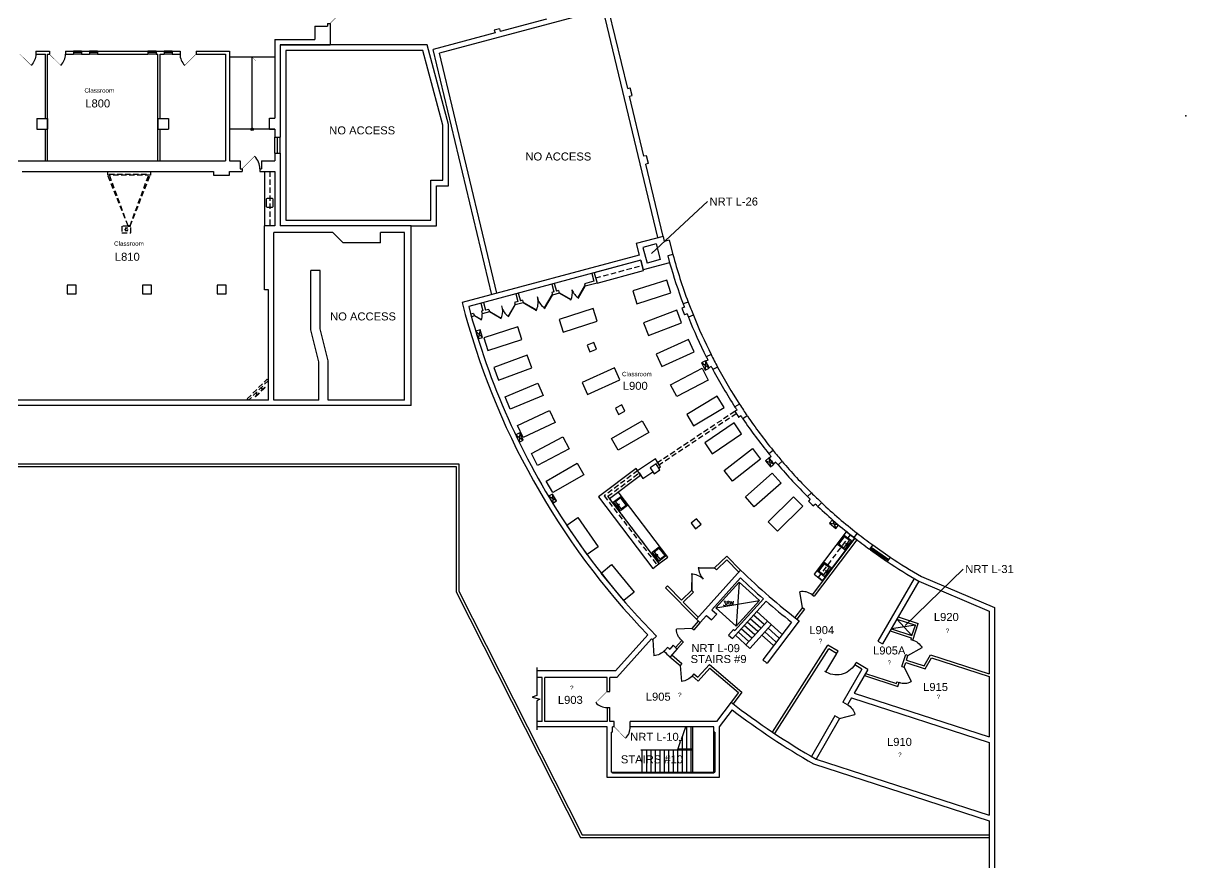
# Model space of a CAD drawing. Extents: x 1029 to 5193, y 49 to 3217.
# Drawn here: x 2579 to 5193, y 49 to 1948 of the extents above; entities that cross this region are included whole.
import ezdxf

# ---------------------------------------------------------------- set-up
doc = ezdxf.new("R2010")
doc.units = 0
doc.header["$LTSCALE"] = 96
doc.header["$MEASUREMENT"] = 0
doc.linetypes.add('DASHED4', pattern=[0.1875, 0.125, -0.0625])
doc.linetypes.add('HIDDEN2', pattern=[0.1875, 0.125, -0.0625])
doc.layers.get('0').update_dxf_attribs({"linetype": 'CONTINUOUS'})
for name, color, linetype in [('A-ANNO-TEXT', 4, 'CONTINUOUS'), ('A-ANNO-TEXT-CTC', 181, 'CONTINUOUS'), ('A-CASE-OVHD', 3, 'HIDDEN2'), ('A-CEIL-EQPM-203-EXST', 203, 'DASHED4'), ('A-CEIL-EQPM-EXST', 34, 'DASHED4'), ('A-DOOR', 2, 'CONTINUOUS'), ('A-FLOR-CASE', 3, 'CONTINUOUS'), ('A-FLOR-SHFT', 1, 'CONTINUOUS'), ('A-FLOR-STRS', 2, 'CONTINUOUS'), ('A-FURN-EXST', 34, 'CONTINUOUS'), ('A-GLAZ', 2, 'CONTINUOUS'), ('A-OVHD-EXST', 6, 'DASHED4'), ('A-WALL-FULL', 6, 'CONTINUOUS'), ('A-WALL-SILL', 1, 'CONTINUOUS'), ('L-EXTERIOR', 8, 'CONTINUOUS'), ('M-HVAC-EXST', 30, 'CONTINUOUS'), ('P-FIXT', 2, 'CONTINUOUS')]:
    doc.layers.add(name, color=color, linetype=linetype)
doc.layers.add('A-NPLT', color=15, linetype='CONTINUOUS', plot=False)
doc.styles.add('ARIAL', font='arial.ttf')
doc.styles.add('PP-FPLL-unverified$0$STANDARD', font='ROMANS.shx', dxfattribs={"width": 0.85})

# ---------------------------------------------------------------- blocks, each defined once
blk = doc.blocks.new('PP-FPLL-unverified$0$90S1')
blk.add_line((-0.5, 0), (0.207, 0.707))
blk.add_arc((-0.5, 0), 1, 0, 45)
blk = doc.blocks.new('Projector-Plan')
blk.add_lwpolyline([(3.8, 7.5), (-10.3, 7.5), (-10.3, -7.5), (10.3, -7.5), (10.3, 7.5), (8.3, 7.5), (8.3, 8.5), (3.8, 8.5)], close=True)
at = {"layer": 'A-CEIL-EQPM-203-EXST'}
for p, q in [((3.8, 8.5), (-42, 122.5)), ((3.8, 8.5), (-38, 122.5)), ((8.3, 8.5), (50, 122.5)), ((8.3, 8.5), (54, 122.5)), ((3, 3), (-3, 3)), ((3, -3), (-3, -3))]:
    blk.add_line(p, q, dxfattribs=at)
at = {"layer": 'A-CEIL-EQPM-203-EXST', "linetype": 'ByBlock'}
blk.add_line((3.8, 7.5), (8.3, 7.5), dxfattribs=at)
at = {"layer": 'A-CEIL-EQPM-203-EXST'}
blk.add_circle((0, 0), 2.5, dxfattribs=at)
blk = doc.blocks.new('ProjScreen-Plan')
blk.add_lwpolyline([(-48, 0), (-48, 8), (48, 8), (48, 0)], close=True)
at = {"layer": 'A-CEIL-EQPM-203-EXST'}
blk.add_line((-45, 2), (45, 2), dxfattribs=at)
blk = doc.blocks.new('monitor32in')
for points in [[(6, -31.5), (10, -31.5), (10, 31.5), (6, 31.5)], [(0, 15), (1, 15), (1, -15), (0, -15)], [(0, 9), (6, 9), (6, 8), (0, 8)], [(0, -9), (6, -9), (6, -8), (0, -8)]]:
    blk.add_lwpolyline(points, close=True)
blk = doc.blocks.new('cadaver table')
at = {"layer": 'A-FURN-EXST'}
blk.add_lwpolyline([(3191.6, 439.5), (3271.6, 439.5), (3271.6, 469.5), (3191.6, 469.5)], close=True, dxfattribs=at)
blk = doc.blocks.new('90S1')
blk.add_line((-0.5, 0), (-0.5, 1))
blk.add_arc((-0.5, 0), 1, 0, 91.707)

msp = doc.modelspace()

# ---------------------------------------------------------------- linework, layer by layer
at = {"layer": 'A-ANNO-TEXT'}
for p, q in [((3094, 1709.3), (3094, 1871.3)), ((3094, 1709.3), (3094, 1871.3)), ((3733.8, 499.3), (3733.8, 436.8)), ((3733.8, 499.3), (3733.8, 436.8)), ((3733.8, 436.8), (3723, 432.8)), ((3733.8, 436.8), (3723, 432.8)), ((3723, 432.8), (3740.6, 428)), ((3723, 432.8), (3740.6, 428)), ((3740.6, 428), (3733.8, 424.5)), ((3740.6, 428), (3733.8, 424.5)), ((3733.8, 424.5), (3733.8, 359.5)), ((3733.8, 424.5), (3733.8, 359.5))]:
    msp.add_line(p, q, dxfattribs=at)
at = {"layer": 'A-ANNO-TEXT', "const_width": 0.388}
msp.add_lwpolyline([(3085.5, 1862.8), (3094, 1871.3), (3102.5, 1862.8)], dxfattribs=at)
msp.add_lwpolyline([(3085.5, 1862.8), (3094, 1871.3), (3102.5, 1862.8)], dxfattribs=at)
at = {"layer": 'A-ANNO-TEXT'}
msp.add_circle((3094, 1709.3), 3, dxfattribs=at)
msp.add_circle((3094, 1709.3), 3, dxfattribs=at)
at = {"layer": 'A-ANNO-TEXT-CTC'}
for p, q in [((4117.3, 1546.8), (3991.6, 1430.2)), ((4692.3, 720.6), (4562, 593.9))]:
    msp.add_line(p, q, dxfattribs=at)
at = {"layer": 'A-CASE-OVHD'}
for p, q in [((3133.2, 1614.3), (3133.2, 1492.1)), ((3866.1, 1375.3), (3970.4, 1403.2))]:
    msp.add_line(p, q, dxfattribs=at)
msp.add_lwpolyline([(4376.3, 694.5), (4366.7, 701.8), (4439, 797.6), (4448.5, 790.4)], dxfattribs=at)
at = {"layer": 'A-DOOR'}
msp.add_line((4330.9, 634.3), (4325, 669.8), dxfattribs=at)
at = {"layer": 'A-DOOR', "const_width": 1}
for points in [[(3269, 1947.3), (3294.5, 1972.8)], [(2571.4, 1878.3), (2596.9, 1852.9)], [(2638, 1878.3), (2663.5, 1852.9)], [(2967.6, 1878.3), (2942.1, 1852.9)], [(3071, 1620.3), (3099.3, 1648.6)], [(3891.9, 445.7), (3866.1, 420.6)], [(3907.9, 366.2), (3933, 340.4)]]:
    msp.add_lwpolyline(points, dxfattribs=at)
at = {"layer": 'A-DOOR'}
for points in [[(2607.4, 1878.3, -0.198912), (2596.9, 1852.9)], [(2663.5, 1852.9, 0.198912), (2674, 1878.3)], [(2931.6, 1878.3, 0.198912), (2942.1, 1852.9)], [(3866.1, 420.6, 0.202787), (3891.9, 409.7)], [(3933, 340.4, 0.202787), (3943.9, 366.2)]]:
    msp.add_lwpolyline(points, format="xyb", dxfattribs=at)
for points in [[(3750.6, 1307.9), (3751.7, 1307.3), (3768.7, 1336.8), (3767.6, 1337.4)], [(3810.8, 1327), (3810.2, 1325.9), (3784.2, 1340.9), (3784.8, 1342)], [(3826, 1331.1), (3827.1, 1330.5), (3842.1, 1356.4), (3841, 1357.1)], [(3669.1, 1289), (3670.2, 1288.4), (3685.2, 1314.4), (3684.1, 1315)], [(3733.1, 1303.3), (3732.5, 1302.2), (3703, 1319.2), (3703.7, 1320.2)], [(3609.5, 1281.8), (3608.8, 1280.7), (3593.3, 1289.7), (3593.9, 1290.8)], [(3653.8, 1284.9), (3653.2, 1283.8), (3627.2, 1298.8), (3627.8, 1299.9)], [(4083.3, 709.3), (4082.1, 709.3), (4081.7, 673.3), (4083, 673.3)], [(4097.4, 722.5), (4097.4, 723.8), (4133.4, 723.4), (4133.4, 722.2)]]:
    msp.add_lwpolyline(points, close=True, dxfattribs=at)
for centre, radius, start, end in [((3071, 1620.3), 40, 0, 45), ((4330.9, 634.3), 36, 53, 99.4342)]:
    msp.add_arc(centre, radius, start, end, dxfattribs=at)
at = {"layer": 'A-DOOR', "linetype": 'ByBlock'}
for centre, radius, start, end in [((3780.1, 1341.4), 33.8, 331.2438, 12.3538), ((3845.4, 1358.9), 33.8, 197.656, 238.766), ((3698.4, 1319.8), 38.3, 331.2438, 12.3538), ((3772.4, 1339.6), 38.3, 197.656, 238.766), ((3590.8, 1290.1), 20.3, 331.2438, 12.3538), ((3623.2, 1299.4), 33.8, 331.2438, 12.3538), ((3688.4, 1316.9), 33.8, 197.656, 238.766), ((4079.8, 668.8), 40.6, 47.0617, 88.1717), ((4137.9, 725.3), 40.6, 180.6495, 221.7595)]:
    msp.add_arc(centre, radius, start, end, dxfattribs=at)
at = {"layer": 'A-FLOR-CASE'}
msp.add_line((3121.2, 1614.3), (3121.2, 1492.1), dxfattribs=at)
for points in [[(3869.2, 1363.7), (3973.5, 1391.7), (3967.3, 1414.8), (3863, 1386.9)], [(3957, 946.8), (3872.1, 883), (3994.7, 722.3), (4009, 733.2), (3897.3, 879.6), (3967, 931.8)], [(4376.3, 694.5), (4448.5, 790.4), (4429.4, 804.8), (4357.2, 709)]]:
    msp.add_lwpolyline(points, close=True, dxfattribs=at)
msp.add_lwpolyline([(4009, 733.2), (4028.1, 747.8), (3916.4, 894.2)], dxfattribs=at)
at = {"layer": 'A-FLOR-SHFT'}
for p, q in [((4188.3, 691.5), (4182.2, 592.1)), ((4136.2, 633.6), (4234.4, 650))]:
    msp.add_line(p, q, dxfattribs=at)
msp.add_lwpolyline([(4136.2, 633.6), (4188.3, 691.5), (4234.4, 650), (4182.2, 592.1)], close=True, dxfattribs=at)
for points in [[(4543.4, 608.4), (4577.1, 571.5)], [(4584.8, 595), (4530.8, 586.5)]]:
    msp.add_lwpolyline(points, dxfattribs=at)
at = {"layer": 'A-FLOR-STRS'}
for p, q in [((3145, 1871.3), (3043, 1871.3)), ((3145, 1709.3), (3043, 1709.3)), ((4203.9, 550.5), (4252.1, 604)), ((4230.7, 580.2), (4206.9, 601.6)), ((4237.4, 587.6), (4213.6, 609)), ((4244.7, 595.8), (4221, 617.2)), ((4228.3, 625.4), (4284.1, 575.1)), ((4210.6, 557.9), (4186.8, 579.3)), ((4217.3, 565.3), (4193.5, 586.7)), ((4224, 572.8), (4200.2, 594.2)), ((4270.9, 557.5), (4246.3, 579.6)), ((4277.5, 566.3), (4253.7, 587.8)), ((4212.8, 542.4), (4180.1, 571.9)), ((4264.8, 549.5), (4239.6, 572.2)), ((4070.9, 316.5), (4070.9, 366.2)), ((4080.9, 316.5), (4080.9, 366.2)), ((4083.9, 366.2), (4083.9, 264.2)), ((4060.9, 316.5), (4060.9, 343.8)), ((4083.9, 314), (3967.9, 314)), ((3970.9, 264.2), (3970.9, 314)), ((3980.9, 264.2), (3980.9, 314)), ((3990.9, 264.2), (3990.9, 314)), ((4000.9, 264.2), (4000.9, 314)), ((4010.9, 264.2), (4010.9, 314)), ((4020.9, 264.2), (4020.9, 314)), ((4030.9, 264.2), (4030.9, 314)), ((4040.9, 264.2), (4040.9, 314)), ((4050.9, 264.2), (4050.9, 314)), ((4051.4, 316.5), (4083.9, 316.5)), ((4060.9, 264.2), (4060.9, 314)), ((4070.9, 264.2), (4070.9, 314)), ((4080.9, 264.2), (4080.9, 314))]:
    msp.add_line(p, q, dxfattribs=at)
for points in [[(4261, 595.9), (4212.8, 542.4)], [(4050.6, 315.1), (4057.1, 333.1), (4053.9, 335.6), (4061.6, 336.3), (4058.9, 338.1), (4069, 366.2)]]:
    msp.add_lwpolyline(points, dxfattribs=at)
at = {"layer": 'A-GLAZ'}
for p, q in [((2710, 1881.8), (2692, 1881.8)), ((2746, 1881.8), (2728, 1881.8)), ((2877.6, 1881.8), (2859.6, 1881.8)), ((2913.6, 1881.8), (2895.6, 1881.8)), ((3151, 1655.8), (3151, 1691.8)), ((4485.3, 766.5), (4521.5, 741.3))]:
    msp.add_line(p, q, dxfattribs=at)
at = {"layer": 'A-NPLT'}
msp.add_point((5192.6, 1739.6), dxfattribs=at)
at = {"layer": 'A-OVHD-EXST'}
for p, q in [((4178.6, 1075), (4001.7, 957.3)), ((4181.9, 1069.9), (4005, 952.3))]:
    msp.add_line(p, q, dxfattribs=at)
at = {"layer": 'A-WALL-FULL'}
for p, q in [((3234.5, 1941.3), (3263, 1941.3)), ((3234.5, 1941.3), (3234.5, 1911.3)), ((3263, 1947.3), (3269, 1947.3)), ((3263, 1947.3), (3263, 1941.3)), ((3269, 1947.3), (3269, 1899.3)), ((3145, 1911.3), (3234.5, 1911.3)), ((3145, 1911.3), (3145, 1734)), ((2607.4, 1885.3), (2638, 1885.3)), ((2607.4, 1885.3), (2607.4, 1878.3)), ((2638, 1885.3), (2638, 1878.3)), ((2674, 1885.3), (2674, 1878.3)), ((2674, 1885.3), (2692, 1885.3)), ((2692, 1885.3), (2692, 1878.3)), ((2710, 1885.3), (2710, 1878.3)), ((2710, 1885.3), (2728, 1885.3)), ((2728, 1885.3), (2728, 1878.3)), ((2746, 1885.3), (2746, 1878.3)), ((2746, 1885.3), (2859.6, 1885.3)), ((2859.6, 1885.3), (2859.6, 1878.3)), ((2877.6, 1885.3), (2877.6, 1878.3)), ((2877.6, 1885.3), (2895.6, 1885.3)), ((2895.6, 1885.3), (2895.6, 1878.3)), ((2913.6, 1885.3), (2913.6, 1878.3)), ((2913.6, 1885.3), (2931.6, 1885.3)), ((2931.6, 1885.3), (2931.6, 1878.3)), ((2967.6, 1885.3), (2967.6, 1878.3)), ((2967.6, 1885.3), (3043, 1885.3)), ((3043, 1885.3), (3043, 1638.3)), ((3157, 1899.3), (3157, 1691.8)), ((3157, 1899.3), (3269, 1899.3)), ((3169.8, 1886.2), (3169.8, 1504.8)), ((2607.4, 1878.3), (2629, 1878.3)), ((2629, 1733.3), (2629, 1878.3)), ((2634, 1878.3), (2638, 1878.3)), ((2634, 1638.3), (2634, 1878.3)), ((2674, 1878.3), (2692, 1878.3)), ((2710, 1878.3), (2728, 1878.3)), ((2746, 1878.3), (2859.6, 1878.3)), ((2877.6, 1878.3), (2881.6, 1878.3)), ((2881.6, 1638.3), (2881.6, 1878.3)), ((2886.6, 1878.3), (2895.6, 1878.3)), ((2886.6, 1733.3), (2886.6, 1878.3)), ((2913.6, 1878.3), (2931.6, 1878.3)), ((2967.6, 1878.3), (3034, 1878.3)), ((3034, 1878.3), (3034, 1638.3)), ((2610, 1733.3), (2634, 1733.3)), ((2610, 1733.3), (2610, 1709.3)), ((2634, 1733.3), (2634, 1709.3)), ((2881.6, 1733.3), (2881.6, 1709.3)), ((2881.6, 1733.3), (2905.6, 1733.3)), ((2905.6, 1733.3), (2905.6, 1709.3)), ((3133, 1734), (3145, 1734)), ((3133, 1710), (3133, 1734)), ((2610, 1709.3), (2634, 1709.3)), ((2629, 1638.3), (2629, 1709.3)), ((2881.6, 1709.3), (2905.6, 1709.3)), ((2886.6, 1638.3), (2886.6, 1709.3)), ((3133, 1710), (3145, 1710)), ((3145, 1710), (3145, 1691.8)), ((3145, 1691.8), (3157, 1691.8)), ((3145, 1655.8), (3157, 1655.8)), ((3145, 1655.8), (3145, 1638.3)), ((3157, 1655.8), (3157, 1492.1)), ((2552.5, 1638.3), (3034, 1638.3)), ((3043, 1638.3), (3067, 1638.3)), ((3067, 1638.3), (3067, 1620.3)), ((3115, 1638.3), (3115, 1620.3)), ((3115, 1638.3), (3145, 1638.3)), ((2577, 1614.3), (3007.2, 1614.3)), ((3043.2, 1614.3), (3071, 1614.3)), ((3067, 1620.3), (3071, 1620.3)), ((3071, 1620.3), (3071, 1614.3)), ((3111, 1620.3), (3115, 1620.3)), ((3111, 1620.3), (3111, 1614.3)), ((3111, 1614.3), (3145, 1614.3)), ((3145, 1614.3), (3145, 1492.1)), ((3145, 1492.1), (3121.2, 1492.1)), ((3121.2, 1348.1), (3121.2, 1492.1)), ((3451.2, 1492.1), (3157, 1492.1)), ((3451.2, 1088.3), (3451.2, 1492.1)), ((3275, 1477.1), (3142.2, 1477.1)), ((3142.2, 1100.3), (3142.2, 1477.1)), ((3298, 1454.1), (3275, 1477.1)), ((3382, 1454.1), (3382, 1477.1)), ((3436.2, 1477.1), (3382, 1477.1)), ((3436.2, 1100.3), (3436.2, 1477.1)), ((4017.6, 1468.7), (3957.2, 1452.5)), ((4017.6, 1468.7), (4020.4, 1457)), ((3382, 1454.1), (3298, 1454.1)), ((3957.2, 1452.5), (3964.2, 1426.4)), ((4001.8, 1452.1), (3971.9, 1444)), ((3971.9, 1444), (3981.5, 1408.3)), ((4001.8, 1452.1), (4011.4, 1416.3)), ((4031.1, 1459.9), (4020.4, 1457)), ((4031.1, 1459.9), (4039.6, 1428.2)), ((3964.2, 1426.4), (3566, 1319.7)), ((3967.3, 1414.8), (3580.6, 1311.2)), ((3967.3, 1414.8), (3973, 1393.6)), ((4011.4, 1416.3), (3981.5, 1408.3)), ((4039.6, 1428.2), (4028.1, 1425.1)), ((4028.1, 1425.1), (4032.2, 1409.5)), ((3247, 1391.6), (3226, 1391.6)), ((3226, 1258.5), (3226, 1391.6)), ((3247, 1261.1), (3247, 1391.6)), ((3857.2, 1385.3), (3861.8, 1367.9)), ((3863, 1386.9), (3869.2, 1363.7)), ((4032.2, 1409.5), (3973, 1393.6)), ((3767.3, 1361.2), (3772, 1343.9)), ((3773.1, 1362.8), (3777.8, 1345.4)), ((3861.8, 1367.9), (3840.6, 1362.2)), ((3840.6, 1362.2), (3842.1, 1356.4)), ((3869.2, 1363.7), (3842.1, 1356.4)), ((3130.2, 1348.1), (3121.2, 1348.1)), ((3130.2, 1100.3), (3130.2, 1348.1)), ((3686.2, 1339.5), (3690.9, 1322.1)), ((3692, 1341.1), (3696.7, 1323.7)), ((3734.3, 1333.8), (3735.9, 1328)), ((3772, 1343.9), (3767.2, 1342.6)), ((3767.2, 1342.6), (3768.7, 1336.8)), ((3784.2, 1340.9), (3768.7, 1336.8)), ((3782.6, 1346.7), (3777.8, 1345.4)), ((3782.6, 1346.7), (3784.2, 1340.9)), ((3608, 1318.5), (3612.6, 1301.1)), ((3613.8, 1320.1), (3618.4, 1302.7)), ((3654.6, 1312.4), (3656.2, 1306.6)), ((3690.9, 1322.1), (3683.6, 1320.2)), ((3683.6, 1320.2), (3685.2, 1314.4)), ((3703, 1319.2), (3685.2, 1314.4)), ((3701.5, 1325), (3696.7, 1323.7)), ((3701.5, 1325), (3703, 1319.2)), ((4065.6, 1309.3), (4060, 1307.1)), ((4074, 1321), (4062.8, 1316.8)), ((3591.7, 1295.5), (3585.3, 1293.8)), ((3593.3, 1289.7), (3586.8, 1288)), ((3591.7, 1295.5), (3593.3, 1289.7)), ((3612.6, 1301.1), (3609.1, 1300.2)), ((3609.1, 1300.2), (3610.6, 1294.4)), ((3627.2, 1298.8), (3610.6, 1294.4)), ((3625.7, 1304.6), (3618.4, 1302.7)), ((3625.7, 1304.6), (3627.2, 1298.8)), ((4071.5, 1294.3), (4065.9, 1292)), ((4085.6, 1291.2), (4074.5, 1286.7)), ((3244, 1186.5), (3226, 1258.5)), ((3265, 1189.1), (3247, 1261.1)), ((4125.4, 1203.2), (4114.7, 1197.8)), ((3244, 1100.3), (3244, 1186.5)), ((3265, 1100.3), (3265, 1189.1)), ((4118.4, 1190.5), (4113, 1187.8)), ((4125.8, 1176.3), (4120.5, 1173.5)), ((4140.2, 1174.8), (4129.6, 1169.1)), ((3130.2, 1100.3), (2553, 1100.3)), ((3244, 1100.3), (3142.2, 1100.3)), ((3436.2, 1100.3), (3265, 1100.3)), ((3451.2, 1088.3), (2505, 1088.3)), ((4183.6, 1078.2), (4178.6, 1075)), ((4189.3, 1091.6), (4179.2, 1085.1)), ((4192.5, 1064.9), (4187.5, 1061.6)), ((4207, 1065), (4197.1, 1058.2)), ((4264.8, 987.5), (4255.4, 980)), ((4260.5, 973.7), (4255.9, 969.9)), ((2350.5, 957), (3558.1, 957)), ((2350.5, 951), (3552.1, 951)), ((3552.1, 951), (3552.1, 669.8)), ((3558.1, 957), (3558.1, 671.3)), ((4270.8, 961.4), (4266.3, 957.5)), ((4285.3, 963), (4276.1, 955.2)), ((4351, 892.2), (4342.6, 883.7)), ((4348.4, 878), (4344.2, 873.7)), ((4359.9, 866.9), (4355.8, 862.6)), ((4374.1, 870), (4365.8, 861.3)), ((4448.5, 790.4), (4352.6, 663.1)), ((4453.3, 786.8), (4357.4, 659.5)), ((4454.2, 801.2), (4446.8, 791.7)), ((4489, 774.9), (4482, 765.2)), ((4160.6, 750.1), (4133.4, 723.4)), ((4160.6, 741.7), (4137.6, 719.1)), ((4191.9, 718.3), (4160.6, 750.1)), ((4187.6, 714.1), (4160.6, 741.7)), ((4528.4, 747.5), (4521.3, 737.7)), ((4191.9, 718.3), (4092.4, 607.8)), ((4133.4, 723.4), (4137.6, 719.1)), ((4023, 678.6), (4027.3, 682.8)), ((4058.9, 650.5), (4027.3, 682.8)), ((4191.5, 701), (4127, 629.4)), ((4582.2, 699.7), (4500.7, 558.5)), ((4592.6, 693.7), (4511.1, 552.5)), ((4592.6, 693.6), (4750.6, 626.5)), ((4598.6, 704.1), (4762.6, 634.4)), ((3552.1, 669.8), (3832.3, 117.1)), ((3558.1, 671.3), (3836, 123.1)), ((4092.4, 607.8), (4023, 678.6)), ((4081.9, 673.1), (4058.9, 650.5)), ((4086.1, 668.8), (4063.1, 646.2)), ((4081.7, 673.3), (4085.9, 669)), ((4243.1, 653.8), (4179, 582.6)), ((4352.6, 663.1), (4357.4, 659.5)), ((4096.4, 612.3), (4063.1, 646.2)), ((4127, 629.4), (4138.2, 619.4)), ((4249.1, 648.5), (4173.4, 564.4)), ((4330.9, 634.3), (4313.9, 611.7)), ((4335.7, 630.7), (4318.6, 608)), ((4330.9, 634.3), (4335.7, 630.7)), ((4762.6, 634.4), (4762.6, 49.4)), ((4083.3, 587.5), (4097.4, 603.3)), ((4092.4, 607.8), (4101.3, 599.8)), ((4115.5, 616.6), (4100.8, 600.3)), ((4115.5, 616.6), (4126.7, 606.6)), ((4138.2, 619.4), (4126.7, 606.6)), ((4306.3, 601.6), (4242.1, 516.4)), ((4323.4, 604.3), (4251.6, 509.1)), ((4543.4, 608.4), (4584.8, 595)), ((4546.1, 613.1), (4591.4, 598.4)), ((4750.6, 626.5), (4750.6, 485)), ((4083.3, 587.5), (4087.3, 584)), ((4087.3, 584), (4101.3, 599.8)), ((4176, 585.2), (4164.5, 572.5)), ((4176, 585.2), (4179, 582.6)), ((4528.1, 581.9), (4575.5, 566.5)), ((4530.8, 586.5), (4577.1, 571.5)), ((4577.1, 571.5), (4584.8, 595)), ((4579.3, 561), (4591.4, 598.4)), ((3983.4, 572.9), (3910.7, 492.2)), ((3991.8, 564.3), (3913.4, 477.2)), ((3994.1, 561.8), (4002.7, 570.3)), ((4040.6, 549.6), (4032.6, 540.6)), ((4045.4, 544.7), (4059.4, 560.5)), ((4049.3, 541.2), (4063.3, 557.1)), ((4063.1, 557.1), (4058.8, 560.6)), ((4164.5, 572.5), (4173.4, 564.4)), ((4410.9, 536), (4388.1, 550)), ((4500.7, 558.5), (4511.1, 552.5)), ((4575.5, 566.5), (4574.3, 562.7)), ((4574.3, 562.7), (4579.3, 561)), ((4019.7, 536.5), (4028.4, 545.1)), ((4033.1, 523.5), (4055.7, 504.1)), ((4049.3, 541.2), (4033.2, 523.4)), ((4037, 528), (4059.6, 508.7)), ((4407.7, 530.9), (4390, 541.8)), ((4554.5, 501.8), (4563.1, 528.4)), ((4563.1, 528.4), (4568.1, 526.8)), ((4564.6, 516), (4568.1, 526.8)), ((4604.3, 503.1), (4618.6, 527.9)), ((4618.6, 527.9), (4750.6, 485)), ((4059.7, 508.6), (4055.7, 504.1)), ((4122.1, 506.4), (4096, 477.4)), ((4122.7, 498), (4096.6, 469)), ((4122.1, 506.4), (4194.9, 443.9)), ((4122.7, 498), (4186.8, 443)), ((4464.7, 496), (4448.7, 505.8)), ((4477.9, 495), (4451.8, 510.9)), ((4554.5, 501.8), (4559.5, 500.2)), ((4559.5, 500.2), (4563, 511)), ((4563, 511), (4606.7, 496.8)), ((4564.6, 516), (4604.3, 503.1)), ((4606.7, 496.8), (4621, 521.6)), ((4621, 521.6), (4750.6, 479.5)), ((3910.7, 492.2), (3733.8, 492.2)), ((3745.9, 477.2), (3733.8, 477.2)), ((3745.9, 378.2), (3745.9, 477.2)), ((3751.9, 378.2), (3751.9, 477.2)), ((3891.9, 477.2), (3751.9, 477.2)), ((3891.9, 445.7), (3891.9, 477.2)), ((3913.4, 477.2), (3897.9, 477.2)), ((3897.9, 445.7), (3897.9, 477.2)), ((4086.9, 485.2), (4083, 480.7)), ((4083, 480.7), (4096.6, 469)), ((4086.9, 485.2), (4096, 477.4)), ((4464.5, 496.1), (4421.8, 421.8)), ((4477.9, 495), (4447.3, 442)), ((4470.2, 481.6), (4545.5, 457.1)), ((4472.9, 486.3), (4542.1, 463.8)), ((4750.6, 479.5), (4750.6, 343.4)), ((3891.9, 445.7), (3897.9, 445.7)), ((4542.1, 463.8), (4543.4, 467.6)), ((4543.4, 467.6), (4548.4, 465.9)), ((4545.5, 457.1), (4548.4, 465.9)), ((4170.5, 421.3), (4138, 378.2)), ((4186.8, 443), (4170.4, 421.3)), ((4194.9, 443.9), (4175.2, 417.7)), ((4432.2, 415.8), (4421.8, 421.8)), ((4441.2, 431.4), (4432.2, 415.8)), ((4441.2, 431.4), (4750.6, 330.8)), ((4447.3, 442), (4750.6, 343.4)), ((3891.9, 409.7), (3897.9, 409.7)), ((3891.9, 409.7), (3891.9, 378.2)), ((3897.9, 378.2), (3897.9, 409.7)), ((4172.8, 404.4), (4143.9, 366.2)), ((3745.9, 378.2), (3733.8, 378.2)), ((3891.9, 366.2), (3733.8, 366.2)), ((3891.9, 378.2), (3751.9, 378.2)), ((3891.9, 252.2), (3891.9, 366.2)), ((3907.9, 378.2), (3897.9, 378.2)), ((3907.9, 366.2), (3903.9, 366.2)), ((3903.9, 354.2), (3903.9, 366.2)), ((3907.9, 366.2), (3907.9, 378.2)), ((4138, 378.2), (3943.9, 378.2)), ((3943.9, 366.2), (3943.9, 378.2)), ((4131.9, 366.2), (3943.9, 366.2)), ((4131.9, 262.2), (4131.9, 366.2)), ((4143.9, 366.2), (4143.9, 252.2)), ((4403.8, 390.6), (4351.2, 299.6)), ((4414.2, 384.6), (4361.6, 293.6)), ((4414.2, 384.6), (4403.8, 390.6)), ((3901.9, 264.2), (3901.9, 354.2)), ((3903.9, 354.2), (3901.9, 354.2)), ((4133.9, 354.2), (4131.9, 354.2)), ((4133.9, 354.2), (4133.9, 264.2)), ((4750.6, 330.8), (4750.6, 167.4)), ((4361.8, 293.8), (4750.6, 167.4)), ((3901.9, 264.2), (4133.9, 264.2)), ((3903.9, 262.2), (3903.9, 264.2)), ((4131.9, 262.2), (3903.9, 262.2)), ((4355.6, 283.2), (4750.6, 154.8)), ((4143.9, 252.2), (3891.9, 252.2)), ((4750.6, 154.8), (4750.6, 49.4)), ((3832.3, 117.1), (4751.2, 117.1)), ((3836, 123.1), (4751.1, 123.1))]:
    msp.add_line(p, q, dxfattribs=at)
for points in [[(3451.2, 1492.2), (3508, 1492.1), (3508, 1582), (3535, 1582), (3535, 1720), (3487.2, 1899), (3157, 1899)], [(3169.8, 1504.8), (3495.2, 1504.8), (3495.2, 1594.8), (3522.2, 1594.8), (3522.2, 1718.3), (3477.5, 1886.2), (3169.8, 1886.2)], [(3007.2, 1614.3), (3007.2, 1606.3), (3043.2, 1606.3), (3043.2, 1614.3)], [(4007.8, 948.1), (4012, 950.9), (4000.3, 968.4), (3960.4, 941.8)], [(3963.7, 936.8), (3972, 924.3), (3994.5, 939.3)], [(4263.8, 354.1), (4388.1, 550)], [(4268.9, 350.9), (4390, 541.8)], [(4407.7, 530.9), (4410.9, 536)], [(4448.5, 505.7), (4451.8, 510.9)]]:
    msp.add_lwpolyline(points, dxfattribs=at)
for points in [[(2678.2, 1359.3), (2678.2, 1339.3), (2698.2, 1339.3), (2698.2, 1359.3)], [(2847.2, 1359.3), (2847.2, 1339.3), (2867.2, 1339.3), (2867.2, 1359.3)], [(3015.2, 1359.3), (3015.2, 1339.3), (3035.2, 1339.3), (3035.2, 1359.3)], [(3862, 1229.9), (3847.1, 1224.1), (3852.9, 1209.2), (3867.8, 1215)], [(3917.7, 1068.2), (3931.9, 1075.6), (3924.5, 1089.8), (3910.3, 1082.4)], [(3997.2, 935.1), (4010.6, 944), (4001.7, 957.3), (3988.4, 948.4)], [(4090.6, 811.3), (4102.9, 821.6), (4092.7, 833.9), (4080.4, 823.6)]]:
    msp.add_lwpolyline(points, close=True, dxfattribs=at)
at = {"layer": 'A-WALL-FULL', "linetype": 'DASHED4'}
msp.add_lwpolyline([(3960.4, 941.8), (3885.3, 885.5), (4004.3, 729.6), (4009, 733.2), (3893.7, 884.4), (3963.7, 936.8)], close=True, dxfattribs=at)
at = {"layer": 'A-WALL-FULL'}
for centre, radius, start, end in [((5187.4, 1735.8), 1674, 194.3947, 224.0058), ((5187.4, 1735.8), 1662, 194.804, 213.2581), ((5188.7, 1737.4), 1207.9, 200.866, 201.6364), ((5188.7, 1737.4), 1201.9, 200.4808, 200.866), ((5188.7, 1737.4), 1189.9, 200.4808, 202.0216), ((5188.7, 1737.4), 1201.9, 201.633, 202.0216), ((5188.7, 1737.4), 1189.9, 206.674, 208.2149), ((5188.7, 1737.4), 1207.9, 207.0632, 207.8259), ((5188.7, 1737.4), 1201.9, 206.674, 207.0632), ((5188.7, 1737.4), 1201.9, 207.8259, 208.2149), ((5188.7, 1737.4), 1207.9, 213.2563, 214.019), ((5188.7, 1737.4), 1201.9, 212.8674, 213.2563), ((5188.7, 1737.4), 1189.9, 212.8674, 214.4082), ((5188.7, 1737.4), 1201.9, 214.019, 214.4082), ((5188.7, 1737.4), 1201.9, 219.0605, 219.4445), ((5188.7, 1737.4), 1207.9, 219.4445, 220.2119), ((5188.7, 1737.4), 1189.9, 219.0605, 220.6013), ((5188.7, 1737.4), 1201.9, 220.2119, 220.6013), ((5188.7, 1737.4), 1189.9, 225.2532, 226.794), ((5188.7, 1737.4), 1201.9, 225.2532, 225.6416), ((5188.7, 1737.4), 1207.9, 225.6416, 226.4043), ((5188.7, 1737.4), 1201.9, 226.4043, 226.794), ((5187.4, 1735.8), 1662, 213.2581, 224.5341), ((5188.7, 1737.4), 1201.9, 231.8843, 233.9831), ((5188.7, 1737.4), 1189.9, 231.8843, 233.9831), ((5188.7, 1737.4), 1201.9, 236.2717, 240.2675), ((5188.8, 1737.5), 1190.1, 236.2952, 240.2701), ((5225.1, 1777.6), 1479.7, 225.7141, 232.4562), ((5225.1, 1777.6), 1492.4, 226.1676, 228.854), ((5225.1, 1777.6), 1492.4, 229.1612, 232), ((5187.4, 1735.8), 1674, 224.4174, 224.5341), ((5187.4, 1735.8), 1650, 225.9707, 226.3876), ((5187.4, 1735.8), 1674, 225.7662, 226.4107), ((5187.4, 1735.8), 1662, 225.7751, 225.9853), ((5195.8, 1747.1), 1557, 232.2244, 232.666), ((5187.4, 1735.8), 1662, 232.2734, 240.2068), ((5187.4, 1735.8), 1674, 232.6894, 240.2054)]:
    msp.add_arc(centre, radius, start, end, dxfattribs=at)
at = {"layer": 'A-WALL-SILL'}
for p, q in [((2710, 1885.3), (2692, 1885.3)), ((2746, 1885.3), (2728, 1885.3)), ((2877.6, 1885.3), (2859.6, 1885.3)), ((2913.6, 1885.3), (2895.6, 1885.3)), ((2710, 1878.3), (2692, 1878.3)), ((2746, 1878.3), (2728, 1878.3)), ((2877.6, 1878.3), (2859.6, 1878.3)), ((2913.6, 1878.3), (2895.6, 1878.3)), ((3145, 1655.8), (3145, 1691.8)), ((3157, 1655.8), (3157, 1691.8)), ((4483.6, 764), (4482, 765.2)), ((4487.1, 768.9), (4483.6, 764)), ((4483.6, 764), (4519.7, 738.9)), ((4485.5, 770), (4524.9, 742.6)), ((4489, 774.9), (4528.4, 747.5)), ((4523.2, 743.7), (4519.7, 738.9)), ((4521.3, 737.7), (4519.7, 738.9))]:
    msp.add_line(p, q, dxfattribs=at)
for centre, radius, start, end in [((5201.7, 1741.5), 1203.6, 195.0901, 200.4512), ((5282.6, 1769.9), 1301.3, 196.0786, 200.3747), ((5161.5, 1725), 1172, 201.9623, 206.7334), ((5161.5, 1725), 1160, 201.9623, 206.7334), ((5227.5, 1760.2), 1246.9, 208.2988, 212.7835), ((5227.5, 1760.2), 1234.9, 208.2988, 212.7835), ((5141.4, 1702), 1142.9, 214.2879, 219.1808), ((5141.4, 1702), 1130.9, 214.2879, 219.1808), ((5095.6, 1650.7), 1074.8, 220.3261, 225.5284), ((5095.6, 1650.7), 1062.8, 220.3261, 225.5284), ((5045.9, 1571.1), 971, 226.2266, 232.4518), ((5045.9, 1571.1), 983, 226.2266, 232.4518)]:
    msp.add_arc(centre, radius, start, end, dxfattribs=at)
at = {"layer": 'L-EXTERIOR'}
for p, q in [((3883.1, 1978.8), (3515, 1880.2)), ((3649.8, 1934.9), (3638.2, 1931.8)), ((3649.8, 1934.9), (3651.4, 1929.1)), ((3755.7, 1957.1), (3651.4, 1929.1)), ((3639.8, 1926), (3500.7, 1888.7)), ((3638.2, 1931.8), (3639.8, 1926))]:
    msp.add_line(p, q, dxfattribs=at)
at = {"layer": 'L-EXTERIOR', "extrusion": (0, 0, -1)}
for p, q in [((4005.9, 1465.9), (3883.1, 1978.8)), ((3938, 1801.2), (3896, 1976.4)), ((3632.6, 1337.5), (3500.7, 1888.7)), ((3644.2, 1340.7), (3515, 1880.2)), ((3938, 1801.2), (3943.8, 1802.6)), ((3942.2, 1783.7), (3948, 1785.1)), ((3974.5, 1648.6), (3942.2, 1783.7)), ((3948, 1785.1), (3943.8, 1802.6)), ((3980.4, 1649.9), (3974.5, 1648.6)), ((3984.6, 1632.4), (3980.4, 1649.9)), ((3984.6, 1632.4), (3978.7, 1631)), ((4017.6, 1468.7), (3978.7, 1631))]:
    msp.add_line(p, q, dxfattribs=at)
at = {"layer": 'M-HVAC-EXST'}
for p, q in [((3611.3, 1241.1), (3596.4, 1255.4)), ((3606, 1258.3), (3601.7, 1238.2)), ((4120.9, 1172.7), (4103.7, 1184)), ((4112.6, 1188.6), (4112, 1168.1)), ((3686.3, 1022.5), (3703.1, 1010.7)), ((3695.3, 1026.9), (3694.1, 1006.3)), ((3695.3, 1026.9), (3694.1, 1006.3)), ((4255.3, 970.6), (4259.1, 950.4)), ((4266.8, 956.8), (4247.6, 964.3)), ((3768.7, 889.5), (3769.4, 869)), ((3778, 874.1), (3760.1, 884.4)), ((4412.2, 819.5), (4392, 823.7)), ((4398.6, 831.3), (4405.7, 812))]:
    msp.add_line(p, q, dxfattribs=at)
for points in [[(3601.7, 1238.2), (3611.3, 1241.1), (3606, 1258.3), (3596.4, 1255.4)], [(4112, 1168.1), (4120.9, 1172.7), (4112.6, 1188.6), (4103.7, 1184)], [(3694.1, 1006.3), (3703.1, 1010.7), (3695.3, 1026.9), (3686.3, 1022.5)], [(3694.1, 1006.3), (3703.1, 1010.7), (3695.3, 1026.9), (3686.3, 1022.5)], [(4259.1, 950.4), (4266.8, 956.8), (4255.3, 970.6), (4247.6, 964.3)], [(3769.4, 869), (3778, 874.1), (3768.7, 889.5), (3760.1, 884.4)], [(4405.7, 812), (4412.2, 819.5), (4398.6, 831.3), (4392, 823.7)]]:
    msp.add_lwpolyline(points, close=True, dxfattribs=at)
at = {"layer": 'P-FIXT'}
for p, q in [((3921.6, 852.1), (3906.4, 872)), ((3906.5, 872), (3922.4, 884.2)), ((3918.9, 866.2), (3916.4, 864.3)), ((3919.3, 865.7), (3916.8, 863.8)), ((3921.6, 852.2), (3937.5, 864.3)), ((3937.5, 864.3), (3922.4, 884.2)), ((4409.9, 776), (4425, 796)), ((4440.9, 783.9), (4425, 796)), ((3992.8, 758.7), (4008, 738.8)), ((3992.9, 758.7), (4008.8, 770.8)), ((4008.8, 770.8), (4024, 751)), ((4425.9, 764), (4409.9, 776)), ((4426, 763.9), (4441, 783.9)), ((4428.2, 777.5), (4430.7, 775.6)), ((4428.6, 778), (4431.1, 776.1)), ((4005.3, 752.9), (4002.8, 751)), ((4005.7, 752.4), (4003.2, 750.5)), ((4008.1, 738.8), (4024, 751)), ((4379.5, 735.6), (4364.4, 715.7)), ((4395.5, 723.6), (4379.5, 735.6)), ((4380.4, 703.6), (4364.4, 715.7)), ((4395.5, 723.5), (4380.5, 703.6)), ((4382.7, 717.2), (4385.2, 715.3)), ((4383.1, 717.7), (4385.6, 715.8))]:
    msp.add_line(p, q, dxfattribs=at)
at = {"layer": 'P-FIXT', "linetype": 'ByBlock'}
for p, q in [((3917, 864.7), (3910.8, 872.8)), ((3910.9, 872.9), (3922, 881.4)), ((3916.4, 864.3), (3915.6, 863.7)), ((3916.8, 863.8), (3916, 863.2)), ((3923.5, 856.1), (3917.4, 864.2)), ((3934.7, 864.7), (3922, 881.4)), ((3923.6, 856.2), (3934.7, 864.7)), ((4412.7, 776.4), (4425.4, 793.2)), ((4436.5, 784.8), (4425.4, 793.2)), ((4430.5, 776.6), (4436.6, 784.7)), ((3997.2, 759.5), (4003.4, 751.4)), ((3997.3, 759.5), (4008.4, 768)), ((4008.4, 768), (4021.2, 751.3)), ((4423.9, 768), (4412.7, 776.4)), ((4424, 767.9), (4430.1, 776.1)), ((4430.7, 775.6), (4431.4, 775.1)), ((4431.1, 776.1), (4431.8, 775.6)), ((4002.8, 751), (4002.1, 750.4)), ((4003.2, 750.5), (4002.5, 749.9)), ((4003.8, 750.9), (4010, 742.8)), ((4010, 742.9), (4021.2, 751.3)), ((4379.9, 732.8), (4367.2, 716.1)), ((4391.1, 724.4), (4379.9, 732.8)), ((4378.4, 707.6), (4367.2, 716.1)), ((4384.6, 715.7), (4378.5, 707.6)), ((4391.1, 724.4), (4385, 716.2)), ((4385.2, 715.3), (4386, 714.7)), ((4385.6, 715.8), (4386.3, 715.2))]:
    msp.add_line(p, q, dxfattribs=at)
at = {"layer": 'P-FIXT'}
msp.add_lwpolyline([(3128.3, 1534), (3138.3, 1534, 0.414214), (3141.3, 1537), (3141.3, 1551, 0.414214), (3138.3, 1554), (3128.3, 1554, 0.414214), (3125.3, 1551), (3125.3, 1537, 0.414214)], format="xyb", close=True, dxfattribs=at)
for centre in [(3914.2, 865.6), (3917.5, 861.3), (4430, 773.1), (4433.3, 777.5), (4000.6, 752.3), (4003.9, 747.9), (4384.5, 712.8), (4387.8, 717.2)]:
    msp.add_circle(centre, 0.5, dxfattribs=at)
for centre, radius, start, end in [((3915.8, 863.5), 1, 56.305, 18.3738), ((3919.1, 865.9), 0.325, 307.3394, 127.3394), ((4428.4, 777.8), 0.325, 52.9973, 232.9973), ((4431.6, 775.3), 1, 161.9629, 124.0318), ((4002.3, 750.1), 1, 56.305, 18.3738), ((4005.5, 752.6), 0.325, 307.3394, 127.3394), ((4382.9, 717.4), 0.325, 53.0027, 233.0027), ((4386.2, 715), 1, 161.9682, 124.0371)]:
    msp.add_arc(centre, radius, start, end, dxfattribs=at)
at = {"layer": 'P-FIXT', "linetype": 'ByBlock'}
for centre, start, end in [((3915.8, 863.5), 127.3394, 307.3394), ((4431.6, 775.3), 232.9973, 52.9973), ((4002.3, 750.1), 127.3394, 307.3394), ((4386.2, 715), 233.0027, 53.0027)]:
    msp.add_arc(centre, 0.325, start, end, dxfattribs=at)

# ---------------------------------------------------------------- block references
at = {"layer": 'A-CEIL-EQPM-EXST'}
for name, p in [('ProjScreen-Plan', (2817, 1606.3)), ('Projector-Plan', (2811, 1483.8))]:
    msp.add_blockref(name, p, dxfattribs=at)
at = {"layer": 'A-CEIL-EQPM-EXST', "xscale": -1, "rotation": 315}
msp.add_blockref('monitor32in', (3112.2, 1118.3), dxfattribs=at)
at = {"layer": 'A-DOOR'}
for name, p, xscale, yscale, zscale, rotation in [('PP-FPLL-unverified$0$90S1', (4071.4, 574), -36, 36, 36, 47.99999999999999), ('PP-FPLL-unverified$0$90S1', (4007.8, 550.1), -36, 36, 36, 138.8961749278454), ('PP-FPLL-unverified$0$90S1', (4573.2, 544.1), -36, 36, 36, 253.8147801231887), ('90S1', (4428.1, 518.3), -48, 48.00000000000001, 48, 148.2571383226999), ('PP-FPLL-unverified$0$90S1', (4069.6, 492.7), -35.9999999999998, 35.9999999999998, 36, 140.7707952631403), ('PP-FPLL-unverified$0$90S1', (4554, 483.2), 35.99999999999996, 35.99999999999996, 35.99999999999996, 250.8027988471156), ('PP-FPLL-unverified$0$90S1', (4423.2, 400.2), -35.99999999999991, 35.99999999999991, 36, 240.0000000000005)]:
    msp.add_blockref(name, p, dxfattribs=dict(at, xscale=xscale, yscale=yscale, zscale=zscale, rotation=rotation))
at = {"layer": 'A-FURN-EXST'}
for p, rotation in [((6937, 2750.4), 197.5303786135721), ((891.6, -146.5), 17.91400608756578), ((6874.2, 2850.1), 200.8687925603666), ((723.9, -191.6), 17.98307720545307), ((6804.5, 2948.1), 204.2513966042888), ((810.8, -381.9), 20.45791065563663), ((1121.9, -604.2), 24.37036035603183), ((6646.6, 3133), 211.0614474483723), ((6559.4, 3218.4), 214.4747705732721)]:
    msp.add_blockref('cadaver table', p, dxfattribs=dict(at, rotation=rotation))
at = {"layer": 'A-FURN-EXST', "xscale": -1}
for p, rotation in [((7150.3, 2237.5), 27.65334518176272), ((551.5, 270.3), 202.9074526164001), ((617.5, 74.4), 205.3420168725093), ((910.3, -182.7), 209.650866326496), ((692.8, -118.2), 207.7790100984995), ((7027.4, 2577.7), 37.82112462856688), ((776.1, -308.6), 210.2284978423537), ((6971.7, 2688.2), 41.2625709456544), ((6910.9, 2792.9), 44.65922324665165), ((2362.8, 3707), 124.8439217097754), ((2214.6, 3475.5), 129.4177176262924)]:
    msp.add_blockref('cadaver table', p, dxfattribs=dict(at, rotation=rotation))

# ---------------------------------------------------------------- texts
at = {"layer": 'A-ANNO-TEXT', "style": 'ARIAL'}
for s, p in [('L800', (2718.6, 1758.5)), ('L810', (2785.1, 1413.8)), ('L900', (3927.1, 1123.7)), ('L920', (4626.4, 604.1)), ('L904', (4346.3, 574.6)), ('STAIRS #9', (4079.5, 509.5)), ('L915', (4602.2, 446.7)), ('L903', (3781.1, 417.7)), ('L905', (3978.7, 424.9)), ('L910', (4521, 323.3)), ('STAIRS #10', (3922.6, 284.1))]:
    msp.add_text(s, height=18, dxfattribs=at).set_placement(p)
at = {"layer": 'A-ANNO-TEXT', "style": 'PP-FPLL-unverified$0$STANDARD', "width": 0.85}
msp.add_text('38W', height=10.06, dxfattribs=at).set_placement((4152, 638.6))
at = {"layer": 'A-ANNO-TEXT-CTC', "style": 'ARIAL'}
for s, height, p in [('Classroom', 10, (2716.7, 1791.7)), ('NO ACCESS', 18, (3267.1, 1697.9)), ('NO ACCESS', 18, (3708.1, 1639.2)), ('NRT L-26', 18, (4122, 1538)), ('Classroom', 10, (2783.4, 1447.4)), ('NO ACCESS', 18, (3269, 1279.7)), ('Classroom', 10, (3925.3, 1154.2)), ('NRT L-31', 18, (4697, 711.8)), ('?', 10, (4653, 577.1)), ('NRT L-09', 18, (4081.3, 534)), ('?', 10, (4367.5, 554.1)), ('L905A', 18, (4489.7, 528.8)), ('?', 10, (4522.2, 505.3)), ('?', 10, (3808.5, 448.6)), ('?', 10, (4051.4, 432.9)), ('?', 10, (4632.9, 428.5)), ('NRT L-10', 18, (3943.7, 334.7)), ('?', 10, (4546.1, 298.4))]:
    msp.add_text(s, height=height, dxfattribs=at).set_placement(p)

doc.saveas('drawing.dxf')
